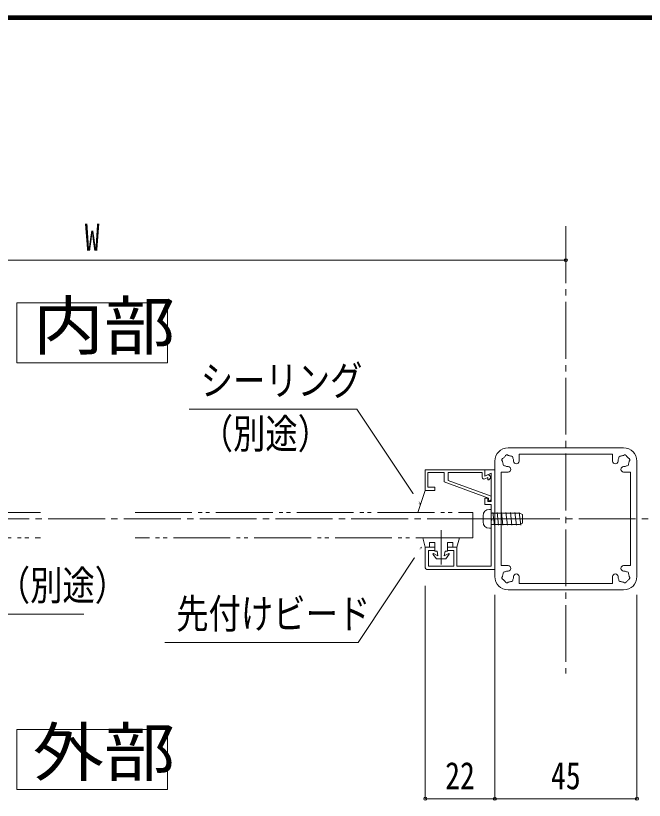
# Model space of a CAD drawing. Units: millimetres at full size; details may follow other scales. Extents: x -3135 to 4022, y -814 to 1448.
# Drawn here: x -1399.3 to -1001.2, y 951.3 to 1448.2 of the extents above; entities that cross this region are included whole.
import ezdxf
from ezdxf.enums import TextEntityAlignment as Align

# ---------------------------------------------------------------- set-up
doc = ezdxf.new("R2010")
doc.units = ezdxf.units.MM
doc.header["$LTSCALE"] = 4
doc.header["$PDMODE"] = 32
doc.header["$PDSIZE"] = 2
for name, pattern in [('CHAIN2', [12, 9, -1, 1, -1]), ('DASHED1', [1.8, 1.2, -0.6]), ('DASHED2', [3, 2, -1]), ('DOUBLE_CHAIN2', [12.8, 9, -1, 0.6, -0.6, 0.6, -1])]:
    doc.linetypes.add(name, pattern=pattern)
for name, color, linetype, lineweight in [('0-0_0', 7, 'Continuous', 18), ('0-1_1手摺寸法', 3, 'Continuous', 18), ('0-2_2A', 1, 'DOUBLE_CHAIN2', 18), ('0-5_3中心線', 2, 'CHAIN2', 18), ('0-6_41ｱﾙﾐ', 6, 'Continuous', 18), ('0-7_42ｱﾙﾐ部品', 6, 'Continuous', 18), ('0-8_51破線ｱﾙﾐ', 3, 'DASHED1', 18), ('0-9_6ﾊｯﾁﾝｸﾞ', 4, 'Continuous', 9), ('0-B_CYAN', 4, 'Continuous', 9), ('0-E_P4-12', 7, 'Continuous', 18), ('0-F_WAKU', 7, 'Continuous', 18)]:
    doc.layers.add(name, color=color, linetype=linetype, lineweight=lineweight)
doc.styles.add('ＭＳ ゴシック', font='')
doc.styles.get('ＭＳ ゴシック').set_extended_font_data('MS Gothic')

msp = doc.modelspace()

# ---------------------------------------------------------------- linework, layer by layer
at = {"layer": '0-0_0'}
for points in [[(-1143.162, 1138.803), (-1183.254, 1199.008), (-1289.338, 1199.008)], [(-1503.898, 1120.888), (-1478.609, 1069.265), (-1356.088, 1069.265)], [(-1142.239, 1111.525), (-1182.331, 1051.32), (-1304.852, 1051.32)]]:
    msp.add_lwpolyline(points, dxfattribs=at)
at = {"layer": '0-1_1手摺寸法'}
for p, q in [((-1050.848, 1293.287), (-1650.848, 1293.287)), ((-1646.248, 1293.287), (-1055.448, 1293.287)), ((-1050.848, 1291.821), (-1050.848, 1293.287)), ((-1129.848, 1122.282), (-1129.848, 1100.555)), ((-1141.448, 1117.553), (-1118.248, 1117.553)), ((-1141.448, 1117.553), (-1139.848, 1111.553)), ((-1137.248, 1114.553), (-1133.848, 1114.553)), ((-1137.248, 1114.553), (-1137.248, 1111.553)), ((-1133.848, 1114.553), (-1133.848, 1109.153)), ((-1125.848, 1114.553), (-1122.448, 1114.553)), ((-1125.848, 1114.553), (-1125.848, 1109.153)), ((-1122.448, 1114.553), (-1122.448, 1111.553)), ((-1118.248, 1117.553), (-1119.848, 1111.553)), ((-1139.848, 1111.553), (-1137.248, 1111.553)), ((-1133.848, 1109.153), (-1132.348, 1109.153)), ((-1131.848, 1106.153), (-1132.348, 1109.153)), ((-1127.848, 1106.153), (-1127.348, 1109.153)), ((-1127.348, 1109.153), (-1125.848, 1109.153)), ((-1122.448, 1111.553), (-1119.848, 1111.553)), ((-1132.848, 1104.153), (-1135, 1107.09)), ((-1134.628, 1107.528), (-1131.848, 1106.153)), ((-1132.848, 1104.153), (-1126.848, 1104.153)), ((-1127.848, 1106.153), (-1125.068, 1107.528)), ((-1126.848, 1104.153), (-1124.696, 1107.09)), ((-1139.848, 1087.053), (-1139.848, 952.296)), ((-1095.848, 1081.453), (-1095.848, 952.296)), ((-1095.848, 1081.453), (-1095.848, 952.296)), ((-1005.848, 1081.453), (-1005.848, 952.296)), ((-1139.848, 952.296), (-1095.848, 952.296)), ((-1100.448, 952.296), (-1135.248, 952.296)), ((-1005.848, 952.296), (-1095.848, 952.296)), ((-1091.248, 952.296), (-1010.448, 952.296))]:
    msp.add_line(p, q, dxfattribs=at)
for centre, start, end in [((-1134.748, 1107.253), 66.371, 212.905), ((-1124.948, 1107.253), 327.095, 113.629)]:
    msp.add_arc(centre, 0.3, start, end, dxfattribs=at)
for p in [(-1050.848, 1293.287), (-1139.848, 952.296), (-1095.848, 952.296), (-1005.848, 952.296)]:
    msp.add_point(p, dxfattribs=at)
at = {"layer": '0-2_2A'}
for p, q in [((-1591.848, 1117.553), (-1383.69, 1117.553)), ((-1109.848, 1117.553), (-1323.69, 1117.553))]:
    msp.add_line(p, q, dxfattribs=at)
for points in [[(-1383.69, 1133.553), (-1591.848, 1133.553), (-1591.848, 1117.553)], [(-1323.69, 1133.553), (-1109.848, 1133.553), (-1109.848, 1117.553)]]:
    msp.add_lwpolyline(points, dxfattribs=at)
at = {"layer": '0-5_3中心線'}
for p, q in [((-1050.848, 1314.904), (-1050.848, 1031.562)), ((-1762.724, 1129.553), (-970.234, 1129.553))]:
    msp.add_line(p, q, dxfattribs=at)
at = {"layer": '0-6_41ｱﾙﾐ'}
for p, q in [((-1139.848, 1160.553), (-1102.248, 1160.553)), ((-1139.848, 1147.553), (-1139.848, 1160.553)), ((-1138.248, 1158.953), (-1127.848, 1158.953)), ((-1138.248, 1149.553), (-1138.248, 1158.953)), ((-1127.848, 1153.028), (-1127.848, 1158.953)), ((-1125.448, 1158.953), (-1103.848, 1158.953)), ((-1125.448, 1153.848), (-1125.448, 1158.953)), ((-1103.848, 1155.906), (-1103.848, 1158.953)), ((-1102.248, 1160.553), (-1102.248, 1156.553)), ((-1095.848, 1160.553), (-1102.248, 1160.553)), ((-1102.248, 1156.553), (-1098.248, 1158.553)), ((-1098.248, 1140.553), (-1098.248, 1158.553)), ((-1127.848, 1153.028), (-1099.848, 1142.7)), ((-1125.448, 1153.848), (-1098.248, 1143.816)), ((-1100.248, 1155.764), (-1102.112, 1154.832)), ((-1100.248, 1154.164), (-1100.248, 1155.764)), ((-1133.848, 1149.553), (-1138.248, 1149.553)), ((-1133.848, 1147.553), (-1133.848, 1149.553)), ((-1133.848, 1147.553), (-1139.848, 1147.553)), ((-1098.248, 1143.816), (-1098.248, 1141.753)), ((-1102.248, 1142.553), (-1102.248, 1138.553)), ((-1100.248, 1142.553), (-1102.248, 1142.553)), ((-1102.248, 1138.553), (-1098.248, 1138.553)), ((-1100.248, 1142.553), (-1100.248, 1140.553)), ((-1098.248, 1140.553), (-1100.248, 1140.553)), ((-1099.848, 1141.753), (-1099.848, 1142.7)), ((-1098.248, 1138.553), (-1098.248, 1129.653)), ((-1097.834, 1129.391), (-1098.248, 1129.653)), ((-1097.834, 1128.715), (-1098.248, 1128.453)), ((-1098.248, 1128.453), (-1098.248, 1099.553)), ((-1133.848, 1111.553), (-1139.848, 1111.553)), ((-1139.848, 1111.553), (-1139.848, 1098.553)), ((-1133.848, 1111.553), (-1133.848, 1109.553)), ((-1125.848, 1111.553), (-1119.848, 1111.553)), ((-1125.848, 1111.553), (-1125.848, 1109.553)), ((-1119.848, 1111.553), (-1119.848, 1099.553)), ((-1121.848, 1099.553), (-1137.848, 1099.553)), ((-1098.248, 1099.553), (-1119.848, 1099.553))]:
    msp.add_line(p, q, dxfattribs=at)
at = {"layer": '0-6_41ｱﾙﾐ', "linetype": 'DASHED2'}
for p, q in [((-1102.248, 1156.553), (-1102.248, 1160.553)), ((-1100.964, 1157.195), (-1102.248, 1156.553))]:
    msp.add_line(p, q, dxfattribs=at)
at = {"layer": '0-6_41ｱﾙﾐ'}
for points in [[(-1095.848, 1160.553), (-1095.848, 1097.553), (-1138.848, 1097.553)], [(-1133.848, 1109.553), (-1137.848, 1109.553), (-1137.848, 1099.553)], [(-1125.848, 1109.553), (-1121.848, 1109.553), (-1121.848, 1099.553)]]:
    msp.add_lwpolyline(points, dxfattribs=at)
for centre, radius, start, end in [((-1102.648, 1155.906), 1.2, 180, 296.565), ((-1100.248, 1155.764), 1.6, 0, 116.565), ((-1100.248, 1155.764), 1.6, 270, 0), ((-1099.048, 1141.753), 0.8, 180, 0), ((-1098.048, 1129.053), 0.4, 302.334, 57.666), ((-1138.848, 1098.553), 1, 180, 270)]:
    msp.add_arc(centre, radius, start, end, dxfattribs=at)
at = {"layer": '0-7_42ｱﾙﾐ部品'}
for p, q in [((-1087.448, 1174.553), (-1014.248, 1174.553)), ((-1080.448, 1170.553), (-1021.248, 1170.553)), ((-1080.448, 1170.553), (-1080.448, 1166.153)), ((-1021.248, 1170.553), (-1021.248, 1166.153)), ((-1095.848, 1166.153), (-1095.848, 1092.953)), ((-1005.848, 1166.153), (-1005.848, 1092.953)), ((-1087.448, 1159.153), (-1091.848, 1159.153)), ((-1091.848, 1159.153), (-1091.848, 1099.953)), ((-1014.248, 1159.153), (-1009.848, 1159.153)), ((-1009.848, 1159.153), (-1009.848, 1099.953)), ((-1087.448, 1099.953), (-1091.848, 1099.953)), ((-1014.248, 1099.953), (-1009.848, 1099.953)), ((-1080.448, 1088.553), (-1080.448, 1092.953)), ((-1087.448, 1084.553), (-1014.248, 1084.553))]:
    msp.add_line(p, q, dxfattribs=at)
msp.add_lwpolyline([(-1080.448, 1088.553), (-1021.248, 1088.553), (-1021.248, 1092.953)], dxfattribs=at)
for centre, radius, start, end in [((-1087.448, 1166.153), 8.4, 90, 180), ((-1014.248, 1166.153), 8.4, 0, 90), ((-1090.346, 1166.93), 1, 97.024, 165), ((-1087.448, 1166.153), 3.5, 135, 149.641), ((-1087.448, 1166.153), 3.5, 120.359, 135), ((-1088.225, 1169.051), 1, 105, 172.976), ((-1088.225, 1169.051), 1, 37.024, 105), ((-1087.448, 1166.153), 3.5, 75, 89.641), ((-1087.448, 1166.153), 3.5, 60.359, 75), ((-1085.327, 1168.274), 1, 45, 112.976), ((-1085.327, 1168.274), 1, 337.024, 45), ((-1087.448, 1166.153), 3.5, 15, 29.641), ((-1014.248, 1166.153), 3.5, 150.359, 165), ((-1016.37, 1168.274), 1, 135, 202.976), ((-1016.37, 1168.274), 1, 67.024, 135), ((-1014.248, 1166.153), 3.5, 105, 119.641), ((-1014.248, 1166.153), 3.5, 90.359, 105), ((-1013.472, 1169.051), 1, 75, 142.976), ((-1013.472, 1169.051), 1, 7.024, 75), ((-1014.248, 1166.153), 3.5, 45, 59.641), ((-1014.248, 1166.153), 3.5, 30.359, 45), ((-1011.35, 1166.93), 1, 15, 82.976), ((-1090.346, 1166.93), 1, 165, 232.976), ((-1087.448, 1166.153), 3.5, 180.359, 195), ((-1087.448, 1166.153), 3.5, 195, 209.641), ((-1089.57, 1164.032), 1, 157.024, 225), ((-1089.57, 1164.032), 1, 225, 292.976), ((-1087.448, 1166.153), 3.5, 240.359, 255), ((-1087.448, 1166.153), 3.5, 255, 270), ((-1087.448, 1166.153), 3.5, 0.359, 15), ((-1082.198, 1166.153), 1.75, 180, 0), ((-1019.498, 1166.153), 1.75, 180, 0), ((-1014.248, 1166.153), 3.5, 165, 179.641), ((-1014.248, 1166.153), 3.5, 270, 285), ((-1014.248, 1166.153), 3.5, 285, 299.641), ((-1012.127, 1164.032), 1, 247.024, 315), ((-1012.127, 1164.032), 1, 315, 22.976), ((-1014.248, 1166.153), 3.5, 330.359, 345), ((-1014.248, 1166.153), 3.5, 345, 359.641), ((-1011.35, 1166.93), 1, 307.024, 15), ((-1087.448, 1160.903), 1.75, 270, 90), ((-1014.248, 1160.903), 1.75, 90, 270), ((-1087.448, 1098.203), 1.75, 270, 90), ((-1014.248, 1098.203), 1.75, 90, 270), ((-1087.448, 1092.953), 3.5, 165, 179.641), ((-1087.448, 1092.953), 3.5, 150.359, 165), ((-1089.57, 1095.074), 1, 135, 202.976), ((-1089.57, 1095.074), 1, 67.024, 135), ((-1087.448, 1092.953), 3.5, 105, 119.641), ((-1087.448, 1092.953), 3.5, 90, 105), ((-1082.198, 1092.953), 1.75, 0, 180), ((-1019.498, 1092.953), 1.75, 0, 180), ((-1014.248, 1092.953), 3.5, 75, 90), ((-1014.248, 1092.953), 3.5, 60.359, 75), ((-1012.127, 1095.074), 1, 45, 112.976), ((-1012.127, 1095.074), 1, 337.024, 45), ((-1014.248, 1092.953), 3.5, 15, 29.641), ((-1014.248, 1092.953), 3.5, 0.359, 15), ((-1087.448, 1092.953), 8.4, 180, 270), ((-1090.346, 1092.176), 1, 127.024, 195), ((-1090.346, 1092.176), 1, 195, 262.976), ((-1087.448, 1092.953), 3.5, 210.359, 225), ((-1087.448, 1092.953), 3.5, 225, 239.641), ((-1088.225, 1090.055), 1, 187.024, 255), ((-1088.225, 1090.055), 1, 255, 322.976), ((-1087.448, 1092.953), 3.5, 270.359, 285), ((-1087.448, 1092.953), 3.5, 285, 299.641), ((-1085.327, 1090.832), 1, 247.024, 315), ((-1085.327, 1090.832), 1, 315, 22.976), ((-1087.448, 1092.953), 3.5, 330.359, 345), ((-1087.448, 1092.953), 3.5, 345, 359.641), ((-1014.248, 1092.953), 3.5, 180.359, 195), ((-1014.248, 1092.953), 3.5, 195, 209.641), ((-1016.37, 1090.832), 1, 157.024, 225), ((-1016.37, 1090.832), 1, 225, 292.976), ((-1014.248, 1092.953), 3.5, 240.359, 255), ((-1014.248, 1092.953), 3.5, 255, 269.641), ((-1013.472, 1090.055), 1, 217.024, 285), ((-1014.248, 1092.953), 8.4, 270, 0), ((-1013.472, 1090.055), 1, 285, 352.976), ((-1014.248, 1092.953), 3.5, 300.359, 315), ((-1014.248, 1092.953), 3.5, 315, 329.641), ((-1011.35, 1092.176), 1, 277.024, 345), ((-1011.35, 1092.176), 1, 345, 52.976)]:
    msp.add_arc(centre, radius, start, end, dxfattribs=at)
at = {"layer": '0-8_51破線ｱﾙﾐ'}
msp.add_line((-1110.234, 1129.553), (-1071.926, 1129.553), dxfattribs=at)
at = {"layer": '0-9_6ﾊｯﾁﾝｸﾞ'}
for p, q in [((-1099.248, 1135.553), (-1098.648, 1135.553)), ((-1098.248, 1123.953), (-1098.248, 1135.153)), ((-1098.248, 1133.053), (-1080.248, 1133.053)), ((-1096.123, 1125.553), (-1097.061, 1133.553)), ((-1096.123, 1125.553), (-1097.061, 1133.553)), ((-1093.488, 1125.553), (-1094.426, 1133.553)), ((-1093.488, 1125.553), (-1094.426, 1133.553)), ((-1090.669, 1125.553), (-1091.607, 1133.553)), ((-1090.669, 1125.553), (-1091.607, 1133.553)), ((-1087.85, 1125.553), (-1088.788, 1133.553)), ((-1087.85, 1125.553), (-1088.788, 1133.553)), ((-1085.03, 1125.553), (-1085.969, 1133.553)), ((-1085.03, 1125.553), (-1085.969, 1133.553)), ((-1082.211, 1125.553), (-1083.15, 1133.553)), ((-1082.211, 1125.553), (-1083.15, 1133.553)), ((-1079.392, 1125.553), (-1080.33, 1133.553)), ((-1079.392, 1125.553), (-1080.33, 1133.553)), ((-1080.248, 1133.053), (-1078.248, 1132.225)), ((-1103.248, 1127.553), (-1103.248, 1131.553)), ((-1078.248, 1126.882), (-1078.248, 1132.225)), ((-1099.248, 1123.553), (-1098.648, 1123.553)), ((-1098.248, 1126.053), (-1080.248, 1126.053)), ((-1080.248, 1126.053), (-1078.248, 1126.882))]:
    msp.add_line(p, q, dxfattribs=at)
for centre, radius, start, end in [((-1099.248, 1131.553), 4, 90, 180), ((-1098.648, 1135.153), 0.4, 0, 90), ((-1099.248, 1127.553), 4, 180, 270), ((-1098.648, 1123.953), 0.4, 270, 0)]:
    msp.add_arc(centre, radius, start, end, dxfattribs=at)
at = {"layer": '0-B_CYAN'}
msp.add_line((-1139.848, 1147.553), (-1144.661, 1133.553), dxfattribs=at)
at = {"layer": '0-E_P4-12'}
msp.add_line((-1398.511, 996.234), (-1398.511, 958.223), dxfattribs=at)
msp.add_lwpolyline([(-1398.511, 1228.288), (-1303.185, 1228.288), (-1303.185, 1266.299), (-1398.511, 1266.299)], close=True, dxfattribs=at)
msp.add_lwpolyline([(-1398.511, 958.224), (-1303.185, 958.224), (-1303.185, 996.234), (-1398.511, 996.234)], dxfattribs=at)
at = {"layer": '0-F_WAKU'}
for p, q in [((67.793, 1448.2), (-3134.607, 1448.2)), ((67.193, 1447.6), (-3134.007, 1447.6)), ((66.593, 1447), (-3133.407, 1447)), ((65.993, 1446.4), (-3132.807, 1446.4)), ((65.393, 1445.8), (-3132.207, 1445.8))]:
    msp.add_line(p, q, dxfattribs=at)

# ---------------------------------------------------------------- texts
at = {"layer": '0-0_0', "style": 'ＭＳ ゴシック', "width": 0.8}
for s, p in [('シーリング', (-1282.122, 1202.151)), ('（別途）', (-1282.122, 1168.475)), ('ガラス（別途）', (-1472.104, 1072.408)), ('先付けビード', (-1297.636, 1054.463))]:
    msp.add_text(s, height=18.77, dxfattribs=at).set_placement(p, align=Align.BOTTOM_LEFT)
at = {"layer": '0-1_1手摺寸法', "color": 7, "style": 'ＭＳ ゴシック', "width": 0.8}
for s, p in [('W', (-1355.558, 1294.106)), ('22', (-1127.269, 953.115)), ('45', (-1060.269, 953.115))]:
    msp.add_text(s, height=17.27, dxfattribs=at).set_placement(p, align=Align.BOTTOM_LEFT)
at = {"layer": '0-E_P4-12', "style": 'ＭＳ ゴシック', "width": 1.1}
for s, p in [('内部', (-1388.452, 1227.825)), ('外部', (-1388.452, 957.76))]:
    msp.add_text(s, height=30.03, dxfattribs=at).set_placement(p, align=Align.BOTTOM_LEFT)

# ---------------------------------------------------------------- next in the draw order: wipeouts: each hides what was drawn before it
for points in [[(-1148.685, 1144.59), (-1146.372, 1146.13), (-1143.162, 1138.803), (-1143.162, 1138.803)], [(-1145.45, 1104.198), (-1147.762, 1105.738), (-1142.239, 1111.525), (-1142.239, 1111.525)]]:
    msp.add_wipeout(points)

doc.saveas('drawing.dxf')
